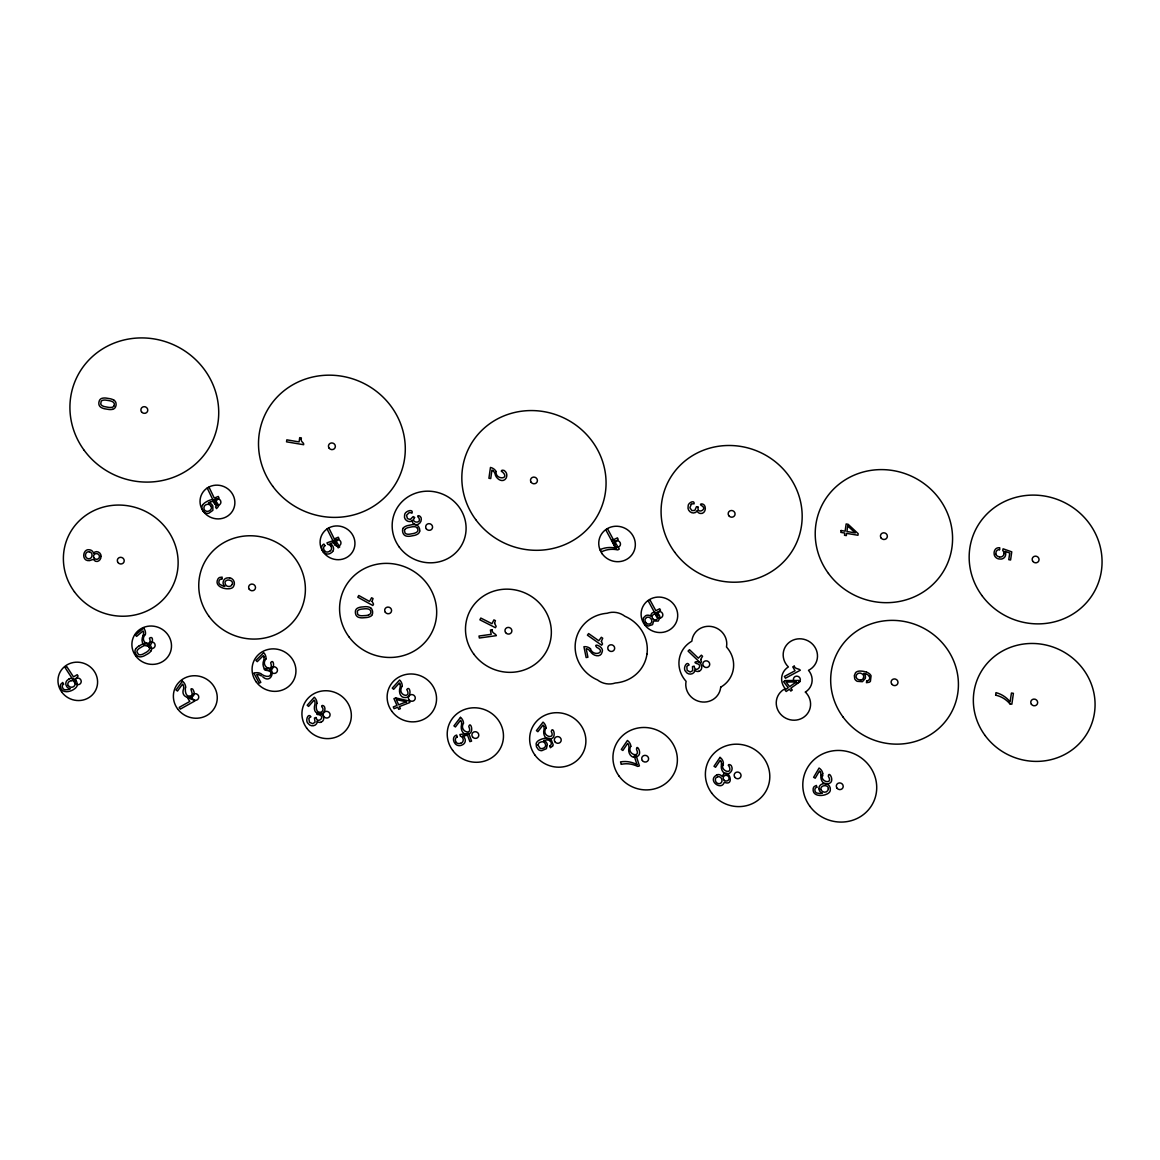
<?xml version="1.0" encoding="UTF-8"?>
<svg xmlns="http://www.w3.org/2000/svg" width="1160" height="1160" viewBox="0 0 1160 1160"><rect width="100%" height="100%" fill="white"/><g stroke="black" fill="none" stroke-linecap="round" stroke-linejoin="round"><path stroke-width="1.5" d="M463.376 723.448C458.722 731.583 473.367 736.208 468.771 726.58C470.365 720.331 474.947 733.323 467.886 734.106C462.55 735.309 460.317 729.046 461.521 724.812A9.643 9.193 24.4 0 0 461.361 721.563A3.292 3.132 24.4 0 0 460.52 720.273L455.401 726.957L453.937 725.885L460.447 717.373M723.274 763.323C719.04 770.631 732.932 775.474 729.234 766.571C726.102 763.831 731.583 763.613 731.931 767.267C732.598 769.471 731.38 771.879 729.538 773.154C724.304 776.359 720.128 769.529 721.505 764.788M723.289 765.498L723.303 764.426M545.896 728.132C540.807 736.484 555.901 740.24 551.261 731.438C552.726 725.203 557.423 737.963 550.522 738.876C545.142 740.327 542.706 733.903 544.025 729.611A9.643 9.193 24.4 0 0 543.88 726.348M1003.951 553.581L1003.951 553.349A3.494 3.335 24.4 0 0 1003.719 552.015A5.176 4.93 24.4 0 0 1002.733 550.478L1003.081 548.796L1011.752 551.841L1010.592 559.99L1008.779 559.686L1009.736 553.015L1004.922 551.304A3.321 3.161 24.4 0 1 1005.546 552.667L1005.604 552.885A5.51 5.249 24.4 0 1 1005.662 554.625A6.496 6.191 24.4 0 1 1005.01 556.64A5.118 4.872 24.4 0 1 1001.935 558.917A5.742 5.481 24.4 0 1 1001.051 559.062L999.021 558.961A6.235 5.945 24.4 0 1 996.947 558.25A5.452 5.205 24.4 0 1 994.265 554.828L994.091 552.928A8.685 8.28 24.4 0 1 994.163 552.233A6.104 5.829 24.4 0 1 995.933 548.723A4.843 4.611 24.4 0 1 999.804 547.824L999.529 549.767M316.81 703.322C315.738 706.556 315.767 713.255 320.798 712.254C322.582 711.718 323.596 709.485 322.683 708.035C319.406 704.54 324.988 704.381 324.959 708.774C325.133 711.761 322.349 714.56 319.377 714.444C315.592 712.53 315.853 715.053 319.377 714.647C325.656 717.213 317.419 723.884 316.187 717.851M402.056 686.299C396.415 695.623 412.38 699.277 406.783 689.533C410.161 684.748 412.278 697.639 405.696 697.537C400.185 698.335 398.46 691.824 400.04 687.648A9.787 9.338 24.4 0 0 400.157 684.356M265.829 659.025C259.796 666.768 274.398 673.38 270.657 662.766C274.079 657.372 275.674 671.22 268.424 670.465C263.117 670.48 262.087 664.245 263.74 660.286A9.787 9.338 24.4 0 0 264.016 657.01M221.893 579.087L222.169 577.129L219.776 577.433A3.755 3.582 24.4 0 0 218.689 578.115A4.974 4.742 24.4 0 0 217.877 579.115C214.267 585.757 223.242 589.207 228.549 588.773A9.323 8.888 24.4 0 0 230.173 588.598L231.493 588.207A4.843 4.625 24.4 0 0 232.507 587.612A4.321 4.133 24.4 0 0 233.566 586.38A5.916 5.641 24.4 0 0 229.579 577.68M698.088 507.399C696.754 514.503 707.629 509.486 702.221 506.021C697.421 503.599 704.178 502.512 705.091 506.789C706.092 510.139 703.888 514.315 700.031 513.43A3.9 3.712 24.4 0 1 697.044 510.617L696.957 510.617A3.712 3.538 24.4 0 1 695.362 512.546C691.505 514.3 687.082 510.473 688.126 506.398C687.503 502.903 694.927 499.365 694.101 503.861A4.321 4.118 24.4 0 0 691.259 504.281M866.723 680.731L866.447 682.689L869.144 682.283A3.944 3.755 24.4 0 0 870.42 681.283L871.058 675.816A5.829 5.553 24.4 0 0 869.304 673.641A8.888 8.468 24.4 0 0 867.317 672.481L866.549 672.176M995.657 694.884L995.976 692.636A25.143 23.969 24.4 0 1 1010.084 701.887L1011.447 693.013L1013.405 693.346L1011.854 704.207L1010.056 703.917M145.203 634.607C138.315 642.408 153.569 648.715 149.451 638.217C154.758 634.288 152.772 648.397 145.812 645.714C141.332 644.438 141.418 639.044 143.071 635.564M414.453 517.824C410.176 522.638 421.907 524.247 418.963 518.1C415.019 514.475 421.616 514.953 421.312 519.303C421.428 522.812 417.353 526.307 414.076 524.044M719.997 757.408L714.009 766.267L715.532 767.267L720.229 760.293A3.292 3.132 24.4 0 1 721.1 761.555M182.395 681.21L176.001 689.997L177.509 691.055L182.541 684.139A3.335 3.19 24.4 0 1 183.367 685.444A9.787 9.338 24.4 0 1 183.628 688.736C179.075 700.553 199.926 700.118 192.69 689.098C187.819 686.764 195.663 695.696 189.964 696.029C185.687 697.058 184.846 691.012 185.513 687.184M552.537 746.156L550.391 747.736L549.695 745.865M143.623 628.125L135.387 635.057L136.59 636.39L143.071 630.953A3.292 3.132 24.4 0 1 143.565 632.374A9.643 9.193 24.4 0 1 143.028 635.549M691.288 504.325L689.866 507.747L691.925 510.588L694.811 510.443L696.464 506.688L698.175 506.978M138.649 646.221L141.955 644.351A11.542 11.005 24.4 0 1 145.58 643.148M646.613 617.613L645.569 618.454A2.784 2.654 24.4 0 0 645.134 619.28L645.047 619.585A3.451 3.292 24.4 0 0 645.018 620.557L645.279 621.542A5.133 4.901 24.4 0 0 645.714 622.369M210.177 502.12L210.047 502.178A16.994 16.197 24.4 0 0 208.408 502.933L209.685 503.193A4.002 3.813 24.4 0 1 210.801 503.672A4.944 4.712 24.4 0 1 211.743 504.455L212.164 504.934A6.859 6.539 24.4 0 1 212.845 505.992L212.874 510.342L208.844 513.227A5.292 5.046 24.4 0 1 206.785 513.329A4.857 4.64 24.4 0 1 205.219 512.822L202.797 510.516L201.825 507.587A5.336 5.089 24.4 0 1 202.55 505.151M321.044 722.143C325.626 720.708 323.799 713.632 319.754 712.776C314.476 714.502 313.62 708.557 314.839 704.686A9.643 9.193 24.4 0 0 314.911 701.438A3.292 3.132 24.4 0 0 314.157 700.103L308.575 706.411L307.183 705.251L314.287 697.218A8.193 7.801 24.4 0 1 316.97 703.337M316.027 717.431L314.447 718.04L315.07 722.158L312.736 723.738L309.445 722.23L308.85 718.591A4.321 4.118 24.4 0 1 310.967 716.808C308.096 712.08 304.66 721.418 308.43 723.825C310.329 726.508 314.839 726.493 316.622 723.71A3.712 3.538 24.4 0 0 316.926 721.245L316.999 721.215A3.9 3.712 24.4 0 0 321.074 722.23M698.61 671.336C701.757 670.813 702.525 666.942 701.104 664.491C700.437 660.33 691.346 661.606 696.551 663.534C704.279 664.898 695.26 673.699 694.245 666.579M717.721 776.823L716.474 777.389A2.784 2.654 24.4 0 0 715.851 778.085L715.691 778.36A3.451 3.292 24.4 0 0 715.415 779.288L715.43 780.303A5.133 4.901 24.4 0 0 715.648 781.202A3.451 3.292 24.4 0 0 719.954 783.551A3.422 3.262 24.4 0 0 721.796 779.433A3.553 3.378 24.4 0 0 717.678 776.606M637.725 766.354L639.421 765.904L636.086 755.45L634.215 755.943L636.927 764.426M694.129 666.144L692.476 666.579L692.694 670.654L690.243 672.032L687.126 670.35L686.836 666.536A4.321 4.118 24.4 0 1 689.141 664.999C686.923 659.953 682.283 668.899 685.836 671.669C687.46 674.554 691.94 674.975 694.028 672.409A3.712 3.538 24.4 0 0 694.608 670.001L694.68 669.987A3.9 3.712 24.4 0 0 698.625 671.423M717.184 774.779C706.411 779.795 721.346 791.569 724.275 782.231C735.861 787.248 728.103 765.121 722.129 776.403A4.553 4.336 24.4 0 0 717.17 774.72M89.291 551.855L87.899 551.87A2.784 2.654 24.4 0 0 87.014 552.233L86.753 552.421A3.451 3.292 24.4 0 0 86.115 553.146L85.695 554.045A5.133 4.901 24.4 0 0 85.507 554.944A3.451 3.292 24.4 0 0 88.493 558.786A3.422 3.262 24.4 0 0 91.944 555.828A3.553 3.378 24.4 0 0 89.334 551.652M865.606 673.873L865.737 673.916A16.994 16.197 24.4 0 0 863.808 673.409L864.649 674.395A4.002 3.813 24.4 0 1 865.201 675.439A4.944 4.712 24.4 0 1 865.433 676.613L865.447 677.237A6.859 6.539 24.4 0 1 865.273 678.455L862.402 681.688L857.312 681.326A5.292 5.046 24.4 0 1 855.616 680.122A4.857 4.64 24.4 0 1 854.717 678.76L854.34 675.555L855.514 672.771A5.336 5.089 24.4 0 1 857.718 671.393A8.265 7.873 24.4 0 1 860.444 671.06A19.546 18.633 24.4 0 1 866.563 672.162M414.685 517.447L413.177 516.591L410.234 519.491L407.45 518.621L406.536 515.301L409.132 512.648A4.321 4.118 24.4 0 1 411.945 513.213C414.048 508.298 404.086 510.951 404.579 515.504C403.695 518.694 406.798 521.87 409.959 521.579A3.712 3.538 24.4 0 0 412.162 520.361L412.235 520.405M262.696 676.773C272.513 685.749 277.182 664.202 264.103 669.044C264.813 671.785 271.15 668.784 270.86 673.699C270.57 678.339 263.552 676.222 260.782 673.597A8.323 7.931 24.4 0 0 253.953 673.221M590.44 648.904C593.514 657.502 606.868 651.992 596.733 647.382C592.252 642.307 604.621 646.729 602.127 652.065C600.735 658.329 592.528 655.734 590.353 651.325M330.687 546.055L330.542 545.852A3.437 3.277 24.4 0 0 329.512 544.968A5.089 4.857 24.4 0 0 327.787 544.374L326.946 542.851L335.283 539.922L339.72 546.984L338.198 547.853L334.573 542.082L329.933 543.678A3.349 3.19 24.4 0 1 331.441 544.504A5.409 5.162 24.4 0 1 332.63 545.809A6.38 6.09 24.4 0 1 333.457 547.781A5.032 4.8 24.4 0 1 332.688 551.421M324.974 545.78L323.887 544.054A4.756 4.538 24.4 0 0 321.654 547.143A6.003 5.728 24.4 0 0 322.668 550.928A8.54 8.149 24.4 0 0 323.046 551.551L324.409 552.914A5.365 5.118 24.4 0 0 328.599 553.972A6.134 5.844 24.4 0 0 330.571 553.247L332.137 552.087A5.641 5.38 24.4 0 0 332.688 551.421M616.525 548.216L611.755 540.574L613.423 539.632L619.295 549.057L617.787 549.913A24.012 22.881 24.4 0 0 601.489 551.855M600.14 549.666L601.359 551.624M495.958 471.569C495.392 480.24 510.125 479.341 502.773 472.25C498.684 470.482 504.005 468.843 505.6 471.815C507.094 473.526 507.137 476.137 506.137 478.108C502.831 483.633 495.712 478.775 495.059 473.787A9.787 9.338 24.4 0 0 493.319 470.887M253.982 673.279L259.188 683.153L260.812 682.385L256.708 674.627A3.335 3.19 24.4 0 1 258.26 674.569M63.655 684.255L62.727 682.457L60.987 684.038A3.755 3.582 24.4 0 0 60.523 685.226A4.974 4.742 24.4 0 0 60.465 686.517C61.349 693.898 70.514 692.187 74.704 688.707A9.323 8.888 24.4 0 0 75.907 687.648L76.734 686.589A4.843 4.625 24.4 0 0 77.183 685.516A4.321 4.133 24.4 0 0 77.314 683.907M457.315 736.962L456.62 735.077A4.756 4.538 24.4 0 0 453.748 737.615A6.003 5.728 24.4 0 0 453.937 741.501A8.54 8.149 24.4 0 0 454.169 742.168L455.227 743.778A5.365 5.118 24.4 0 0 459.128 745.648A6.134 5.844 24.4 0 0 461.23 745.343L463.014 744.532A5.641 5.38 24.4 0 0 463.696 743.995A5.032 4.8 24.4 0 0 465.29 740.616A6.38 6.09 24.4 0 0 464.841 738.543A5.409 5.162 24.4 0 0 463.971 737.02A3.349 3.19 24.4 0 0 462.623 735.976L467.567 735.309L469.901 741.646L471.584 741.124L468.741 733.366L459.897 734.512L460.389 736.165A5.089 4.857 24.4 0 1 461.955 737.093A3.437 3.277 24.4 0 1 462.782 738.166L462.898 738.384A3.944 3.755 24.4 0 1 460.679 743.401M621.223 764.048L620.527 761.888A24.723 23.562 24.4 0 1 636.869 764.527M816.843 787.364L816.379 785.421L814.277 786.538A3.755 3.582 24.4 0 0 813.537 787.567A4.974 4.742 24.4 0 0 813.16 788.785C812.261 796.224 821.686 796.529 826.558 794.208A9.323 8.888 24.4 0 0 828.008 793.484L829.066 792.642A4.843 4.625 24.4 0 0 829.791 791.729A4.321 4.133 24.4 0 0 830.299 790.207A5.916 5.641 24.4 0 0 823.397 783.362M822.658 773.691C818.641 782.029 833.938 785.204 828.312 776.286C828.646 770.153 835.084 780.985 829.429 783.362C824.354 786.712 819.888 780.129 821.005 775.387M818.974 788.698L819.163 789.873A4.48 4.263 24.4 0 0 822.338 793.179L822.338 793.179A18.082 17.241 24.4 0 1 819.729 793.498L816.814 793.019A3.03 2.885 24.4 0 1 815.219 791.439L815.088 791.033A3.146 3.001 24.4 0 1 816.756 787.176M630.721 746.359C626.327 754.406 640.9 758.626 636.579 749.577C636.13 742.835 643.351 754.174 636.971 756.538C631.62 759.626 627.546 752.738 628.923 747.968A9.787 9.338 24.4 0 0 628.561 744.677A3.335 3.19 24.4 0 0 627.633 743.415L622.847 750.477L621.311 749.462L627.4 740.471A8.323 7.931 24.4 0 1 630.895 746.344M822.817 775.852L822.773 775.054M112.476 409.364A11.542 11.005 24.4 0 1 108.619 409.436L104.763 408.813A11.412 10.875 24.4 0 1 101.109 407.45A4.944 4.712 24.4 0 1 99.76 406.232A4.451 4.248 24.4 0 1 99.035 404.797A4.64 4.422 24.4 0 1 98.875 404.072L98.847 402.955A9.005 8.584 24.4 0 1 98.962 402.027L99.368 400.678A4.51 4.306 24.4 0 1 100.819 398.88A4.944 4.712 24.4 0 1 102.443 398.213A11.412 10.875 24.4 0 1 106.299 398.112L110.156 398.736A11.542 11.005 24.4 0 1 113.81 400.099M112.476 409.335A4.901 4.683 24.4 0 0 114.115 408.653A4.538 4.321 24.4 0 0 115.333 407.32A4.756 4.538 24.4 0 0 115.579 406.87L115.985 405.536A8.54 8.135 24.4 0 0 116.101 404.608L115.971 402.998A4.567 4.35 24.4 0 0 115.174 401.316A4.901 4.683 24.4 0 0 113.796 400.127M113.752 406.29A3.538 3.378 24.4 0 1 111.389 407.407A12.368 11.789 24.4 0 1 108.184 407.305L104.878 406.696A9.149 8.729 24.4 0 1 102.718 405.971A4.292 4.089 24.4 0 1 101.109 404.68A2.276 2.16 24.4 0 1 100.76 403.999L101.152 401.346A2.276 2.16 24.4 0 1 101.659 400.824A4.292 4.089 24.4 0 1 103.559 400.127A9.149 8.729 24.4 0 1 105.821 400.127L109.33 400.678A11.759 11.209 24.4 0 1 112.23 401.577A3.538 3.378 24.4 0 1 114.173 403.448A2.523 2.407 24.4 0 1 114.275 404.144L114.289 404.521A4.104 3.915 24.4 0 1 114.173 405.318L113.984 405.826A2.436 2.32 24.4 0 1 113.724 406.261M1004.038 553.596A4.016 3.828 24.4 0 1 999.47 557.003M999.485 556.785A4.118 3.929 24.4 0 1 995.773 554.175M995.99 554.103A3.915 3.741 24.4 0 1 995.933 552.711A3.611 3.437 24.4 0 1 999.514 549.593M995.599 695.144A24.418 23.273 24.4 0 1 1009.997 703.961M869.26 676.352A3.146 2.987 24.4 0 1 866.723 680.876M865.722 674.003A6.351 6.046 24.4 0 1 869.42 676.236M863.547 677.6A3.857 3.683 24.4 0 0 863.577 675.714A3.393 3.233 24.4 0 0 861.779 673.67C858.661 671.452 854.093 675.468 856.863 678.557A4.147 3.944 24.4 0 0 859.357 679.818A5.452 5.205 24.4 0 0 860.865 679.905M863.562 677.614A3.262 3.103 24.4 0 1 860.821 679.948M403.187 528.177A4.944 4.712 24.4 0 1 404.434 526.959A11.412 10.875 24.4 0 1 407.943 525.524L411.713 524.769A11.542 11.005 24.4 0 1 415.584 524.784A4.901 4.683 24.4 0 1 417.281 525.451A4.567 4.35 24.4 0 1 418.644 526.756L419.369 528.235A8.54 8.135 24.4 0 1 419.615 529.149L419.746 530.57A4.756 4.538 24.4 0 1 419.688 531.077M403.187 528.177A4.51 4.306 24.4 0 0 402.534 530.366L402.65 531.788A9.005 8.584 24.4 0 0 402.897 532.701L403.332 533.745A4.64 4.422 24.4 0 0 403.752 534.383A4.451 4.248 24.4 0 0 404.956 535.485A4.944 4.712 24.4 0 0 406.638 536.137A11.412 10.875 24.4 0 0 410.495 536.152L414.294 535.441A11.542 11.005 24.4 0 0 417.817 534.006A4.901 4.683 24.4 0 0 419.05 532.759A4.538 4.321 24.4 0 0 419.688 531.062M404.68 529.699A4.292 4.089 24.4 0 1 406.174 528.38A9.149 8.729 24.4 0 1 408.248 527.597L411.67 526.886A11.759 11.209 24.4 0 1 414.685 526.727A3.538 3.378 24.4 0 1 417.165 527.814M404.695 529.699A2.276 2.16 24.4 0 0 404.405 530.381L405.043 533.034A2.276 2.16 24.4 0 0 405.608 533.542A4.292 4.089 24.4 0 0 407.566 534.195A9.149 8.729 24.4 0 0 409.828 534.136L413.09 533.571A12.368 11.789 24.4 0 0 416.092 532.571A3.538 3.378 24.4 0 0 417.846 530.657A2.436 2.32 24.4 0 0 417.89 530.135L417.861 529.583A4.104 3.915 24.4 0 0 417.673 528.786L417.6 528.612A2.523 2.407 24.4 0 0 417.136 527.843M414.018 524.117A3.9 3.712 24.4 0 1 412.278 520.419M330.774 545.997A3.944 3.755 24.4 0 1 329.629 551.435M329.512 551.261A4.045 3.857 24.4 0 1 325.09 551.493M325.192 551.304A3.857 3.668 24.4 0 1 324.249 550.26A3.553 3.393 24.4 0 1 324.858 545.649M214.426 501.86A3.146 2.987 24.4 0 1 215.542 507.007L216.529 508.616L218.268 506.601A3.944 3.755 24.4 0 0 218.544 505.035L215.398 500.308A5.829 5.553 24.4 0 0 212.643 499.699A8.888 8.468 24.4 0 0 210.41 500.018L209.641 500.25A19.546 18.633 24.4 0 0 204.349 503.179A8.265 7.873 24.4 0 0 202.55 505.137M210.236 502.222A6.351 6.046 24.4 0 1 214.455 501.671M211.004 506.398A3.857 3.683 24.4 0 0 209.771 504.89A3.393 3.233 24.4 0 0 207.089 504.397C203.145 504.701 202.681 510.733 206.668 511.328A4.147 3.944 24.4 0 0 209.351 510.762A5.452 5.205 24.4 0 0 210.54 509.892A3.292 3.132 24.4 0 0 211.033 506.311M646.526 617.41A3.553 3.378 24.4 0 1 651.21 619.208A3.422 3.262 24.4 0 1 650.426 623.645A3.451 3.292 24.4 0 1 645.699 622.384M600.111 549.593A24.723 23.562 24.4 0 1 616.496 548.317M143.666 628.096A8.193 7.801 24.4 0 1 145.406 634.534M135.836 648.701A11.412 10.875 24.4 0 1 138.678 646.25M135.865 648.715A4.944 4.712 24.4 0 0 135.111 650.267A4.51 4.306 24.4 0 0 135.227 652.572L135.807 653.892A9.005 8.584 24.4 0 0 136.329 654.704L137.097 655.574A4.64 4.422 24.4 0 0 137.692 656.053A4.451 4.248 24.4 0 0 139.185 656.734A4.944 4.712 24.4 0 0 140.983 656.821A11.412 10.875 24.4 0 0 144.594 655.632L147.9 653.79A11.542 11.005 24.4 0 0 150.727 651.297M150.698 651.282A4.901 4.683 24.4 0 0 151.467 649.73A4.538 4.321 24.4 0 0 151.496 647.904A4.756 4.538 24.4 0 0 151.38 647.41L150.8 646.091A8.54 8.135 24.4 0 0 150.278 645.293L149.103 644.104A4.567 4.35 24.4 0 0 147.393 643.264A4.901 4.683 24.4 0 0 145.594 643.176M149.64 648.077A3.538 3.378 24.4 0 1 148.611 650.441A12.368 11.789 24.4 0 1 146.16 652.355L143.303 653.921A9.149 8.729 24.4 0 1 141.201 654.689A4.292 4.089 24.4 0 1 139.156 654.66A2.276 2.16 24.4 0 1 138.46 654.341L136.981 652.007A2.276 2.16 24.4 0 1 137.025 651.267A4.292 4.089 24.4 0 1 137.968 649.542A9.149 8.729 24.4 0 1 139.649 648.15L142.622 646.395A11.759 11.209 24.4 0 1 145.391 645.308A3.538 3.378 24.4 0 1 148.059 645.583A2.523 2.407 24.4 0 1 148.611 646.062L148.871 646.352A4.104 3.915 24.4 0 1 149.306 647.048L149.51 647.57A2.436 2.32 24.4 0 1 149.596 648.077M266.002 659.054A8.323 7.931 24.4 0 0 263.712 652.659L255.925 660.388L257.259 661.649L263.349 655.603A3.335 3.19 24.4 0 1 263.958 657.01M258.274 674.511A9.787 9.338 24.4 0 1 261.377 675.99M402.23 686.314A8.323 7.931 24.4 0 0 399.62 680.021L392.254 688.112L393.646 689.315L399.417 682.979A3.335 3.19 24.4 0 1 400.099 684.356M546.07 728.132A8.193 7.801 24.4 0 0 543.039 722.129L536.428 730.611L537.877 731.699L543.054 725.058A3.292 3.132 24.4 0 1 543.822 726.363M549.782 740.761A3.146 2.987 24.4 0 1 549.767 745.981M552.537 746.156A3.944 3.755 24.4 0 0 553.16 744.677L551.072 739.457A5.829 5.553 24.4 0 0 548.506 738.297A8.888 8.468 24.4 0 0 546.229 738.151L545.417 738.224A19.546 18.633 24.4 0 0 539.574 739.993A8.265 7.873 24.4 0 0 537.37 741.53A5.336 5.089 24.4 0 0 536.123 743.763L536.442 746.793L538.327 749.519A4.857 4.64 24.4 0 0 539.762 750.332A5.292 5.046 24.4 0 0 541.822 750.665L546.404 748.678L547.332 744.459A6.859 6.539 24.4 0 0 546.882 743.284L546.577 742.734A4.944 4.712 24.4 0 0 545.809 741.791A4.002 3.813 24.4 0 0 544.823 741.08L543.634 740.587A16.994 16.197 24.4 0 1 545.403 740.182L545.534 740.152A6.351 6.046 24.4 0 1 549.854 740.587M720.026 757.364A8.193 7.801 24.4 0 1 723.434 763.178M721.143 761.54A9.643 9.193 24.4 0 1 721.447 764.788M823.469 783.711A7.352 7.003 24.4 0 0 821.062 784.581A4.944 4.712 24.4 0 0 818.96 788.698M828.312 788.626A3.77 3.596 24.4 0 1 821.034 789.656M828.443 788.626A4.538 4.321 24.4 0 0 828.255 787.814L828.008 787.278A2.668 2.552 24.4 0 0 827.689 786.813A2.929 2.798 24.4 0 0 826.572 786.002A3.886 3.697 24.4 0 0 825.195 785.697A6.279 5.988 24.4 0 0 823.687 785.813A3.668 3.494 24.4 0 0 820.874 788.481A3.088 2.943 24.4 0 0 820.946 789.67M822.832 773.677A8.193 7.801 24.4 0 0 819.076 768.051L813.624 777.302L815.205 778.201L819.467 770.965A3.292 3.132 24.4 0 1 820.395 772.168M820.454 772.154A9.643 9.193 24.4 0 1 820.946 775.387M621.296 764.309A24.012 22.881 24.4 0 1 637.681 766.427M460.607 743.197A4.045 3.857 24.4 0 1 456.199 742.531M456.344 742.371A3.857 3.668 24.4 0 1 455.634 741.167A3.553 3.393 24.4 0 1 457.228 736.803M460.476 717.344A8.193 7.801 24.4 0 1 463.55 723.318M182.439 681.166A8.323 7.931 24.4 0 1 185.687 687.184M63.525 684.096A3.146 3.001 24.4 0 0 62.901 688.228L63.118 688.62A3.03 2.885 24.4 0 0 65.032 689.794L67.947 689.577A18.082 17.241 24.4 0 0 70.368 688.736L70.383 688.678A4.48 4.263 24.4 0 1 66.511 686.183L66.033 685.067A4.944 4.712 24.4 0 1 67.004 680.529A7.352 7.003 24.4 0 1 69.136 679.136M68.977 678.803A5.916 5.641 24.4 0 1 77.27 683.907M75.008 682.834A3.77 3.596 24.4 0 1 68.251 685.531M75.139 682.805A4.538 4.321 24.4 0 0 74.747 682.051L74.37 681.572A2.668 2.552 24.4 0 0 73.95 681.196A2.929 2.798 24.4 0 0 72.689 680.659A3.886 3.697 24.4 0 0 71.282 680.688M71.282 680.673A6.279 5.988 24.4 0 0 69.847 681.152A3.668 3.494 24.4 0 0 67.817 684.414A3.088 2.943 24.4 0 0 68.179 685.574M221.879 578.884A3.146 3.001 24.4 0 0 218.906 581.841L218.849 582.276A3.03 2.885 24.4 0 0 219.762 584.277L222.343 585.727A18.082 17.241 24.4 0 0 224.881 586.38L224.938 586.351A4.48 4.263 24.4 0 1 223.14 582.204L223.416 581.058A4.944 4.712 24.4 0 1 226.911 577.97A7.352 7.003 24.4 0 1 229.52 578.028M232.275 584.249A3.77 3.596 24.4 0 1 224.996 582.654A3.088 2.943 24.4 0 1 225.301 581.537A3.668 3.494 24.4 0 1 228.926 580.072A6.279 5.988 24.4 0 1 230.405 580.464A3.886 3.697 24.4 0 1 231.608 581.218A2.929 2.798 24.4 0 1 232.348 582.363A2.668 2.552 24.4 0 1 232.478 582.885L232.507 583.48A4.538 4.321 24.4 0 1 232.392 584.292M371.635 615.438A4.901 4.683 24.4 0 1 370.243 616.496A11.542 11.005 24.4 0 1 366.56 617.526L362.703 617.845A11.412 10.875 24.4 0 1 358.846 617.395A4.944 4.712 24.4 0 1 357.251 616.54A4.451 4.248 24.4 0 1 356.178 615.322A4.64 4.422 24.4 0 1 355.83 614.64L355.525 613.553A9.005 8.584 24.4 0 1 355.395 612.625L355.424 611.204A4.51 4.306 24.4 0 1 356.352 609.101A4.944 4.712 24.4 0 1 357.744 608.058A11.412 10.875 24.4 0 1 361.412 607.028L365.269 606.695A11.542 11.005 24.4 0 1 369.141 607.144A4.901 4.683 24.4 0 1 370.75 608M371.635 615.438A4.538 4.321 24.4 0 0 372.462 613.828A4.756 4.538 24.4 0 0 372.577 613.336L372.621 611.929A8.54 8.135 24.4 0 0 372.49 611.001L371.954 609.449A4.567 4.35 24.4 0 0 370.75 608M368.706 614.916A12.368 11.789 24.4 0 1 365.589 615.554L362.268 615.757A9.149 8.729 24.4 0 1 360.006 615.568A4.292 4.089 24.4 0 1 358.135 614.698A2.276 2.16 24.4 0 1 357.628 614.118L357.309 611.422A2.276 2.16 24.4 0 1 357.671 610.798A4.292 4.089 24.4 0 1 359.31 609.652A9.149 8.729 24.4 0 1 361.485 609.116L364.979 608.797A11.759 11.209 24.4 0 1 367.995 608.971A3.538 3.378 24.4 0 1 370.344 610.334A2.523 2.407 24.4 0 1 370.635 610.986L370.736 611.349A4.104 3.915 24.4 0 1 370.837 612.147L370.794 612.697A2.436 2.32 24.4 0 1 370.635 613.19A3.538 3.378 24.4 0 1 368.692 614.872M590.556 648.788A8.323 7.931 24.4 0 0 583.929 646.7L586.134 657.546L587.917 657.256L586.191 648.774A3.335 3.19 24.4 0 1 587.714 649.136A9.787 9.338 24.4 0 1 590.324 651.354M496.103 471.482A8.323 7.931 24.4 0 0 490.462 467.436L488.911 478.253L490.724 478.558L491.941 470.09A3.335 3.19 24.4 0 1 493.275 470.916M372.099 601.402L373.549 604.201L372.81 605.505L357.802 597.212L358.759 595.5L369.518 601.446L371.606 597.748L373.041 598.546L372.099 601.3M301.238 439.263C300.527 441.916 304.369 442.656 303.659 444.715L286.535 441.829L286.825 439.843L299.091 441.916L299.7 437.639L301.353 437.914L301.238 439.263M75.356 679.601L75.704 681.137L74.385 681.906L65.163 667.74L66.874 666.725L73.486 676.889L77.198 674.699L78.082 676.048L75.356 679.601M215.745 501.424L215.919 502.599L214.513 503.193L207.219 488.055L209.061 487.272L214.281 498.118L218.268 496.436L218.979 497.887L215.76 501.323M659.851 617.976L658.184 621.064L653.645 621.02L652.558 624.645L648.222 626.066L645.192 624.471L643.191 620.948L643.423 617.889L645.612 615.728A4.553 4.336 24.4 0 1 650.847 616.25C650.542 609.551 660.635 612.306 659.851 617.976M494.566 623.37L496.147 626.356L495.45 627.705L479.907 619.832L480.82 618.062L491.956 623.703L493.913 619.875L495.407 620.629L494.566 623.283M601.373 641.364L602.533 643.974L601.634 645.207L587.424 635.173L588.613 633.563L598.792 640.755L601.344 637.275L602.707 638.232L601.373 641.364M100.978 556.365C101.239 559.352 98.426 562.383 95.352 561.237C92.495 557.279 91.495 561.6 87.377 560.541C81.272 559.135 83.361 548.245 89.683 549.811A4.553 4.336 24.4 0 1 93.569 553.349C95.627 549.71 101.558 552.421 100.978 556.365M657.459 613.712L657.691 615.061L656.313 615.742L648.237 600.938L650.035 600.068L655.821 610.667L659.707 608.768L660.49 610.189L657.459 613.712M335.805 542.14L335.994 543.416L334.587 544.025L327.076 528.975L328.918 528.163L334.298 538.951L338.256 537.211L338.981 538.646L335.82 542.039M615.09 542.851L615.308 544.243L613.915 544.91L605.796 529.845L607.622 528.975L613.437 539.762L617.395 537.863L618.178 539.298L615.09 542.75M700.712 659.576L701.481 661.838L700.408 662.882L688.083 651.093L689.49 649.702L698.32 658.155L701.365 655.168L702.554 656.299L700.712 659.489M537.921 744.88L540.082 748.36A4.147 3.944 24.4 0 0 542.851 748.36A5.452 5.205 24.4 0 0 544.214 747.765A3.292 3.132 24.4 0 0 545.577 745.576A3.262 3.103 24.4 0 0 545.447 744.473A3.857 3.683 24.4 0 0 544.548 742.762A3.393 3.233 24.4 0 0 541.995 741.733L539.197 742.632L537.921 744.88M720.693 687.169L720.606 687.938A17.632 16.805 24.4 0 1 700.408 701.727A17.632 16.805 24.4 0 1 686.082 681.326A27.55 26.259 24.4 0 1 691.853 641.19A17.632 16.805 24.4 0 1 711.225 626.487A17.632 16.805 24.4 0 1 726.61 646.178L726.464 646.99A27.55 26.259 24.4 0 1 720.693 687.169M841.087 530.511L840.826 532.382L844.828 533.063L844.509 535.297L846.321 535.601L846.64 533.368L857.951 535.267L858.183 533.687L848.119 524.291L846.147 523.957L845.104 531.193L841.087 530.511M847.713 525.958L846.916 531.497L855.297 532.918L847.713 525.958M785.146 680.572L783.565 681.703L788.191 687.677L784.986 689.953L786.176 691.49L789.38 689.214L790.815 691.07L792.251 690.04L790.83 688.184L799.863 681.761L798.863 680.456L785.146 680.572M796.34 681.891L789.641 686.648L786.103 682.08L796.34 681.891M188.862 696.885L187.442 697.667L189.79 701.452L179.234 707.353L180.322 709.108L195.054 700.857C193.72 698.958 189.79 700.118 188.92 696.971M794.194 666.144L792.773 666.913L795.049 670.726L784.392 676.454L785.436 678.223L800.327 670.219C799.11 668.363 795.107 669.378 794.194 666.144M395.763 697.928L393.936 698.639L396.981 705.468L393.284 706.918L394.066 708.673L397.778 707.223L398.721 709.325L400.388 708.673L399.446 706.571L409.886 702.481L409.219 700.988L395.763 697.928M406.406 701.785L398.663 704.816L396.314 699.596L406.406 701.785M492.028 629.808L490.39 630.025L491.188 634.332L478.993 636.028L479.37 638.014L496.378 635.651C495.581 633.288 492.014 633.476 492.043 629.909M141.52 411.858A3.48 3.321 24.4 0 0 147.479 411.481A3.48 3.321 24.4 0 0 143.985 406.667A3.48 3.321 24.4 0 0 141.52 411.858M84.245 450.399A74.98 71.471 24.4 0 0 212.367 441.51A74.98 71.471 24.4 0 0 136.358 338.096A74.98 71.471 24.4 0 0 84.245 450.399M117.957 562.499A3.48 3.321 24.4 0 0 123.917 562.136A3.48 3.321 24.4 0 0 120.408 557.308A3.48 3.321 24.4 0 0 117.957 562.499M74.428 591.788A57.826 55.114 24.4 0 0 173.231 584.945A57.826 55.114 24.4 0 0 114.622 505.195A57.826 55.114 24.4 0 0 74.428 591.788M94.032 557.96A2.987 2.842 24.4 0 0 99.151 557.8A2.987 2.842 24.4 0 0 96.294 553.581A2.987 2.842 24.4 0 0 94.032 557.96M981.94 595.573A66.99 63.858 24.4 0 0 1096.389 587.641A66.99 63.858 24.4 0 0 1028.485 495.262A66.99 63.858 24.4 0 0 981.94 595.573M1032.806 561.353A3.48 3.321 24.4 0 0 1038.751 560.976A3.48 3.321 24.4 0 0 1035.256 556.148A3.48 3.321 24.4 0 0 1032.806 561.353M881.092 538.008A3.48 3.321 24.4 0 0 887.052 537.631A3.48 3.321 24.4 0 0 883.543 532.803A3.48 3.321 24.4 0 0 881.092 538.008M828.443 573.432A69.223 65.975 24.4 0 0 946.705 565.239A69.223 65.975 24.4 0 0 876.539 469.771A69.223 65.975 24.4 0 0 828.443 573.432M1031.399 704.294A3.48 3.321 24.4 0 0 1037.359 703.917A3.48 3.321 24.4 0 0 1033.864 699.088A3.48 3.321 24.4 0 0 1031.399 704.294M985.058 735.469A61.349 58.464 24.4 0 0 1089.878 728.204A61.349 58.464 24.4 0 0 1027.702 643.611A61.349 58.464 24.4 0 0 985.058 735.469M842.972 716.938A64.38 61.364 24.4 0 0 952.969 709.311A64.38 61.364 24.4 0 0 887.705 620.527A64.38 61.364 24.4 0 0 842.972 716.938M891.736 684.125A3.48 3.321 24.4 0 0 897.695 683.747A3.48 3.321 24.4 0 0 894.201 678.919A3.48 3.321 24.4 0 0 891.736 684.125M426.314 528.844A3.48 3.321 24.4 0 0 432.274 528.481A3.48 3.321 24.4 0 0 428.779 523.653A3.48 3.321 24.4 0 0 426.314 528.844M399.272 547.071A37.265 35.525 24.4 0 0 462.941 542.648A37.265 35.525 24.4 0 0 425.169 491.26A37.265 35.525 24.4 0 0 399.272 547.071M334.718 544.678A3.48 3.321 24.4 0 0 340.677 544.301A3.48 3.321 24.4 0 0 337.168 539.472A3.48 3.321 24.4 0 0 334.718 544.678M323.437 552.276A17.574 16.748 24.4 0 0 353.466 550.202A17.574 16.748 24.4 0 0 335.646 525.973A17.574 16.748 24.4 0 0 323.437 552.276M214.658 503.889A3.48 3.321 24.4 0 0 220.603 503.512A3.48 3.321 24.4 0 0 217.108 498.684A3.48 3.321 24.4 0 0 214.658 503.889M203.377 511.488A17.574 16.748 24.4 0 0 233.392 509.414A17.574 16.748 24.4 0 0 215.586 485.185A17.574 16.748 24.4 0 0 203.377 511.488M644.612 624.732A18.444 17.588 24.4 0 0 676.149 622.543A18.444 17.588 24.4 0 0 657.445 597.11A18.444 17.588 24.4 0 0 644.612 624.732M656.589 616.656A3.48 3.321 24.4 0 0 662.548 616.279A3.48 3.321 24.4 0 0 659.054 611.451A3.48 3.321 24.4 0 0 656.589 616.656M614.235 545.823A3.48 3.321 24.4 0 0 620.194 545.447A3.48 3.321 24.4 0 0 616.699 540.618A3.48 3.321 24.4 0 0 614.235 545.823M602.258 553.9A18.444 17.588 24.4 0 0 633.78 551.711A18.444 17.588 24.4 0 0 615.09 526.277A18.444 17.588 24.4 0 0 602.258 553.9M652.645 618.585A2.987 2.842 24.4 0 0 657.749 618.265A2.987 2.842 24.4 0 0 654.747 614.133A2.987 2.842 24.4 0 0 652.645 618.585M135.706 655.965A19.966 19.024 24.4 0 0 169.809 653.602A19.966 19.024 24.4 0 0 149.582 626.066A19.966 19.024 24.4 0 0 135.706 655.965M256.302 682.022A22.113 21.068 24.4 0 0 294.075 679.412A22.113 21.068 24.4 0 0 271.672 648.918A22.113 21.068 24.4 0 0 256.302 682.022M391.877 711.327A24.897 23.736 24.4 0 0 434.435 708.383A24.897 23.736 24.4 0 0 409.19 674.033A24.897 23.736 24.4 0 0 391.877 711.327M148.9 647.062A3.48 3.321 24.4 0 0 154.846 646.7A3.48 3.321 24.4 0 0 151.351 641.871A3.48 3.321 24.4 0 0 148.9 647.062M271.208 671.973A3.48 3.321 24.4 0 0 277.168 671.596A3.48 3.321 24.4 0 0 273.673 666.768A3.48 3.321 24.4 0 0 271.208 671.973M409.03 699.77A3.48 3.321 24.4 0 0 414.99 699.393A3.48 3.321 24.4 0 0 411.481 694.564A3.48 3.321 24.4 0 0 409.03 699.77M723.68 779.708A2.987 2.842 24.4 0 0 728.799 779.52A2.987 2.842 24.4 0 0 725.899 775.315A2.987 2.842 24.4 0 0 723.68 779.708M535.05 755.218A28.362 27.028 24.4 0 0 583.495 751.868A28.362 27.028 24.4 0 0 554.755 712.762A28.362 27.028 24.4 0 0 535.05 755.218M711.573 792.889A32.48 30.957 24.4 0 0 767.064 789.032A32.48 30.957 24.4 0 0 734.149 744.256A32.48 30.957 24.4 0 0 711.573 792.889M554.958 741.805A3.48 3.321 24.4 0 0 560.918 741.428A3.48 3.321 24.4 0 0 557.423 736.6A3.48 3.321 24.4 0 0 554.958 741.805M734.788 777.243A3.48 3.321 24.4 0 0 740.747 776.881A3.48 3.321 24.4 0 0 737.252 772.053A3.48 3.321 24.4 0 0 734.788 777.243M836.955 788.118A3.48 3.321 24.4 0 0 842.914 787.741A3.48 3.321 24.4 0 0 839.405 782.913A3.48 3.321 24.4 0 0 836.955 788.118M642.35 760.554A3.48 3.321 24.4 0 0 648.309 760.177A3.48 3.321 24.4 0 0 644.815 755.348A3.48 3.321 24.4 0 0 642.35 760.554M472.54 736.904A3.48 3.321 24.4 0 0 478.5 736.527A3.48 3.321 24.4 0 0 475.005 731.699A3.48 3.321 24.4 0 0 472.54 736.904M323.829 716.532A3.48 3.321 24.4 0 0 329.788 716.169A3.48 3.321 24.4 0 0 326.279 711.341A3.48 3.321 24.4 0 0 323.829 716.532M192.517 698.842A3.48 3.321 24.4 0 0 198.476 698.479A3.48 3.321 24.4 0 0 194.967 693.651A3.48 3.321 24.4 0 0 192.517 698.842M74.98 683.226A3.48 3.321 24.4 0 0 80.939 682.848A3.48 3.321 24.4 0 0 77.43 678.02A3.48 3.321 24.4 0 0 74.98 683.226M809.897 806.331A37.265 35.525 24.4 0 0 873.567 801.922A37.265 35.525 24.4 0 0 835.794 750.534A37.265 35.525 24.4 0 0 809.897 806.331M619.135 776.185A32.48 30.957 24.4 0 0 674.627 772.342A32.48 30.957 24.4 0 0 641.712 727.552A32.48 30.957 24.4 0 0 619.135 776.185M452.632 750.317A28.362 27.028 24.4 0 0 501.076 746.953A28.362 27.028 24.4 0 0 472.337 707.846A28.362 27.028 24.4 0 0 452.632 750.317M306.675 728.088A24.897 23.736 24.4 0 0 349.232 725.145A24.897 23.736 24.4 0 0 323.988 690.794A24.897 23.736 24.4 0 0 306.675 728.088M177.61 708.905A22.113 21.068 24.4 0 0 215.383 706.28A22.113 21.068 24.4 0 0 192.966 675.787A22.113 21.068 24.4 0 0 177.61 708.905M61.784 692.114A19.966 19.024 24.4 0 0 95.903 689.75A19.966 19.024 24.4 0 0 75.661 662.215A19.966 19.024 24.4 0 0 61.784 692.114M209.018 616.366A53.737 51.214 24.4 0 0 300.832 610A53.737 51.214 24.4 0 0 246.369 535.891A53.737 51.214 24.4 0 0 209.018 616.366M348.913 636.782A48.952 46.661 24.4 0 0 432.549 630.982A48.952 46.661 24.4 0 0 382.93 563.485A48.952 46.661 24.4 0 0 348.913 636.782M473.744 654.051A43.268 41.252 24.4 0 0 547.679 648.933A43.268 41.252 24.4 0 0 503.817 589.251A43.268 41.252 24.4 0 0 473.744 654.051M646.961 654.167A36.366 34.669 24.4 0 0 624.936 616.279A18.545 17.675 24.4 0 0 607.101 613.263A36.366 34.669 24.4 0 0 575.476 642.074A36.366 34.669 24.4 0 0 597.516 679.963A18.545 17.675 24.4 0 0 615.351 682.979A36.366 34.669 24.4 0 0 646.961 654.167M805.373 692.071A15.384 14.659 24.4 0 0 808.505 670.321A17.299 16.486 24.4 0 0 814.523 646.57A17.299 16.486 24.4 0 0 789.293 642.307A17.299 16.486 24.4 0 0 788.38 666.928A15.384 14.659 24.4 0 0 785.247 688.663A17.299 16.486 24.4 0 0 779.215 712.428A17.299 16.486 24.4 0 0 804.46 716.691A17.299 16.486 24.4 0 0 805.373 692.071M249.269 589.28A3.48 3.321 24.4 0 0 255.214 588.903A3.48 3.321 24.4 0 0 251.72 584.074A3.48 3.321 24.4 0 0 249.269 589.28M385.323 612.277A3.48 3.321 24.4 0 0 391.283 611.9A3.48 3.321 24.4 0 0 387.788 607.072A3.48 3.321 24.4 0 0 385.323 612.277M505.615 632.606A3.48 3.321 24.4 0 0 511.575 632.229A3.48 3.321 24.4 0 0 508.065 627.4A3.48 3.321 24.4 0 0 505.615 632.606M608.42 649.977A3.48 3.321 24.4 0 0 614.38 649.6A3.48 3.321 24.4 0 0 610.87 644.772A3.48 3.321 24.4 0 0 608.42 649.977M703.467 666.043A3.48 3.321 24.4 0 0 709.427 665.666A3.48 3.321 24.4 0 0 705.933 660.837A3.48 3.321 24.4 0 0 703.467 666.043M794.063 681.355A3.48 3.321 24.4 0 0 800.023 680.978A3.48 3.321 24.4 0 0 796.529 676.149A3.48 3.321 24.4 0 0 794.063 681.355M272.629 486.127A73.979 70.514 24.4 0 0 399.025 477.369A73.979 70.514 24.4 0 0 324.046 375.347A73.979 70.514 24.4 0 0 272.629 486.127M475.716 519.593A72.689 69.281 24.4 0 0 599.909 510.98A72.689 69.281 24.4 0 0 526.234 410.741A72.689 69.281 24.4 0 0 475.716 519.593M674.641 552.145A71.108 67.787 24.4 0 0 796.152 543.721A71.108 67.787 24.4 0 0 724.072 445.658A71.108 67.787 24.4 0 0 674.641 552.145M329.092 448.137A3.48 3.321 24.4 0 0 335.051 447.774A3.48 3.321 24.4 0 0 331.557 442.946A3.48 3.321 24.4 0 0 329.092 448.137M531.149 482.299A3.48 3.321 24.4 0 0 537.109 481.922A3.48 3.321 24.4 0 0 533.6 477.093A3.48 3.321 24.4 0 0 531.149 482.299M728.813 515.707A3.48 3.321 24.4 0 0 734.773 515.33A3.48 3.321 24.4 0 0 731.279 510.501A3.48 3.321 24.4 0 0 728.813 515.707"/></g></svg>
